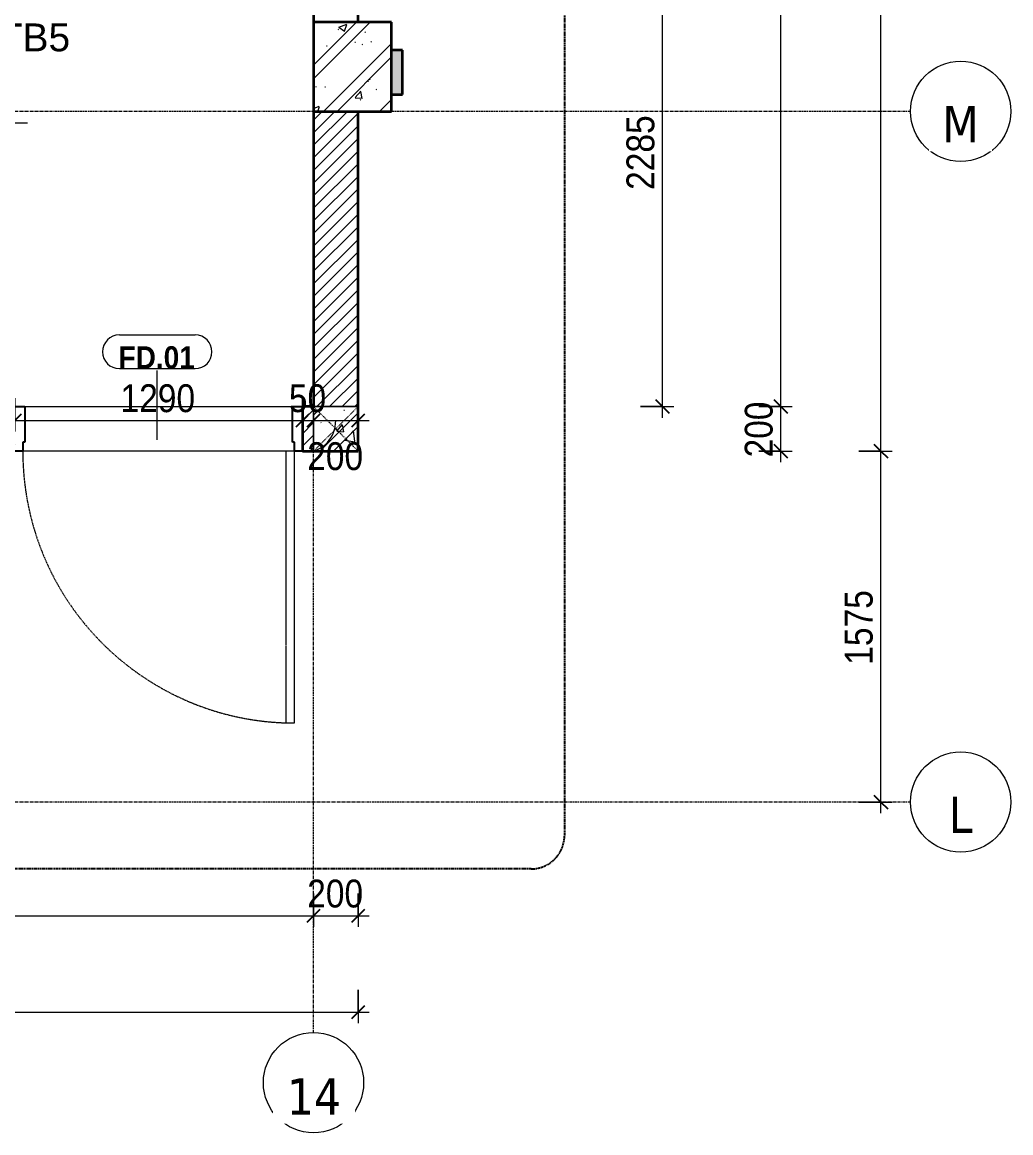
# Model space of a CAD drawing. Header units: millimetres. Extents: x 112507 to 177976, y -4970 to 80839.
# Drawn here: x 155193 to 159630, y 68453 to 73437 of the extents above; entities that cross this region are included whole.
import ezdxf

# ---------------------------------------------------------------- set-up
doc = ezdxf.new("R2010")
doc.units = ezdxf.units.MM
for name, pattern in [('Dash', [6, 3, -3]), ('Dash - Tight', [4.5, 3, -1.5]), ('Grid Line', [22.225, 12.7, -3.175, 3.175, -3.175]), ('Hidden', [7.14375, 4.7625, -2.38125])]:
    doc.linetypes.add(name, pattern=pattern)
for name, color, linetype, lineweight in [('0-4', 90, 'Continuous', 5), ('A-ANNO-DIMS', 211, 'Continuous', 9), ('A-ANNO-DIMS-50', 211, 'Continuous', 9), ('A-AREA-IDEN', 2, 'Continuous', 9), ('A-DETL-GENF-2', 92, 'Dash - Tight', 18), ('A-DETL-GENF-3', 254, 'Continuous', 18), ('A-DETL-GENF-4', 92, 'Hidden', 25), ('A-DETL-MEDM', 33, 'Continuous', 35), ('A-DOOR', 31, 'Continuous', 18), ('A-DOOR-FRAM', 31, 'Continuous', 25), ('A-DOOR-IDEN', 31, 'Continuous', 9), ('A-WALL', 113, 'Continuous', 18), ('A-WALL-3', 113, 'Continuous', 35), ('A-WALL-PATT-2', 111, 'Continuous', 18), ('G-ANNO-DIMS', 111, 'Continuous', 9), ('S-COLS', 52, 'Continuous', 18), ('S-COLS-1', 9, 'Continuous', 5), ('S-COLS-2', 7, 'Continuous', 35), ('S-COLS-3', 52, 'Dash', 18), ('S-COLS-4', 254, 'Continuous', 18), ('S-COLS-5', 52, 'Continuous', 35), ('S-COLS-HDLN', 52, 'Dash', 18), ('S-GRID-1', 1, 'Grid Line', 9), ('S-GRID-IDEN', 1, 'Continuous', 9)]:
    doc.layers.add(name, color=color, linetype=linetype, lineweight=lineweight)
doc.styles.add('Arial_4', font='arial.ttf', dxfattribs={"height": 125})
doc.styles.add('Arial_B', font='arialbd.ttf', dxfattribs={"width": 0.9, "height": 100})
doc.styles.add('Tahoma_B', font='tahomabd.ttf', dxfattribs={"height": 162.5})
doc.styles.add('UTM Avo', font='', dxfattribs={"width": 0.9, "height": 125})
doc.styles.get('UTM Avo').set_extended_font_data('UTM Avo')
doc.dimstyles.new('1_Dim_chi_tiet_2_5', dxfattribs={"dimscale": 304.8, "dimtxt": 124.912619, "dimasz": 0.19685, "dimexe": 0.164042, "dimexo": 0.0625, "dimgap": 0.016404, "dimtad": 1, "dimdec": 0, "dimrnd": 5, "dimzin": 0, "dimdsep": 46, "dimtxsty": 'UTM Avo', "dimblk1": 'OBLIQUE', "dimblk2": 'OBLIQUE', "dimsah": 1, "dimcen": 0.09, "dimdle": 0.164042, "dimazin": 0, "dimtfac": 1, "dimtdec": 4, "dimtix": 1, "dimtmove": 0, "dimatfit": 3, "dimfxl": 0.328084, "dimfxlon": 1, "dimtvp": 1, "dimtolj": 1, "dimtzin": 0, "dimarcsym": 2})
doc.dimstyles.new('1_Dim_chi_tiet_2_5_1', dxfattribs={"dimscale": 304.8, "dimtxt": 124.912619, "dimasz": 0.19685, "dimexe": 0.164042, "dimexo": 0.0625, "dimgap": 0.016404, "dimtad": 1, "dimdec": 0, "dimrnd": 5, "dimzin": 0, "dimdsep": 46, "dimtxsty": 'UTM Avo', "dimblk1": 'OBLIQUE', "dimblk2": 'OBLIQUE', "dimsah": 1, "dimcen": 0.09, "dimdle": 0.164042, "dimazin": 0, "dimtfac": 1, "dimtdec": 4, "dimtix": 1, "dimtmove": 1, "dimatfit": 3, "dimfxl": 0.328084, "dimfxlon": 1, "dimtvp": 1, "dimtolj": 1, "dimtzin": 0, "dimarcsym": 2})
pattern_1 = [(45, (38247.545, 0), (-28.284271, 28.284271), [])]
pattern_2 = [(50, (38247.54, 0), (364.3679, -31.8783), [38.1, -419.1]), (355, (38247.54, 0), (-70.4859, 382.1133), [30.48, -335.28]), (100.451, (38277.9, -2.66), (293.885, 350.2334), [32.38, -356.18]), (46.184, (38247.54, 101.6), (542.1585, -84.0858), [57.15, -628.65]), (96.636, (38292.7, 94.6), (474.8049, 494.8554), [48.57, -534.27]), (351.184, (38247.54, 101.6), (474.8102, 494.85), [45.72, -502.92]), (21, (38298.34, 76.2), (303.22847, -204.53046), [38.1, -419.1]), (326, (38298.34, 76.2), (123.6039, 368.376), [30.48, -335.28]), (71.451, (38323.6, 59.16), (426.8341, 163.8427), [32.38, -356.18]), (37.5, (38247.54, 0), (6.17665, 169.11015), [3.353, -327.863, 3.353, -337.007, -336.55]), (37.5, (38247.54, 0), (6.17665, 169.11015), [-671.576, 3.353, -333.197]), (7.5, (38247.54, 0), (133.63888, 200.3615), [3.353, -190.703, 3.353, -320.243, -128.27]), (7.5, (38247.54, 0), (133.63888, 200.3615), [-517.652, 3.353, -124.917]), (327.5, (38134.26, 0), (271.18182, -11.45836), [3.353, -123.647, 3.353, -392.887, -525.78]), (327.5, (38134.26, 0), (271.18182, -11.45836), [-523.24, 3.353, -522.427]), (317.5, (38083.46, 0), (296.2585, 50.85285), [3.353, -161.747, 3.353, -259.791, -373.38]), (317.5, (38083.46, 0), (296.2585, 50.85285), [-428.244, 3.353, -370.027]), (45, (38247.54, 0), (-125.72359, 125.72359), []), (45, (38247.54, 190.5), (-125.72359, 125.72359), [])]

# ---------------------------------------------------------------- blocks, each defined once
blk = doc.blocks.new('NCV_TKTC_KET CAU_rvt-5-TKCS_THANG BỘ TB5 - MẶT BẰNG TUM MÁI')
at = {"layer": 'S-COLS-1'}
blk.add_hatch(color=256, dxfattribs=at).paths.add_polyline_path([(118652.6, 73111.9), (118652.6, 73311.9), (118602.6, 73311.9), (118602.6, 73111.9)])
at = {"layer": 'S-COLS-2'}
for p, q in [((118652.6, 73311.9), (118602.6, 73311.9)), ((118652.6, 73111.9), (118652.6, 73311.9)), ((118602.6, 73111.9), (118652.6, 73111.9))]:
    blk.add_line(p, q, dxfattribs=at)
blk = doc.blocks.new('FD_01 - FD_01-1200x2200mm-1787918-TKCS_THANG BỘ TB5 - MẶT BẰNG TUM MÁI')
at = {"layer": 'A-DETL-GENF-2'}
for p, q in [((610, -100), (570, -100)), ((570, -100), (570, -1320)), ((610, -1320), (610, -100)), ((570, -1320), (610, -1320))]:
    blk.add_line(p, q, dxfattribs=at)
blk.add_arc((610, -100), 1220, 180, 268.1211, dxfattribs=at)
at = {"layer": 'A-DOOR-FRAM'}
for p, q in [((-645, 100), (-600, 100)), ((-600, 100), (-600, -60)), ((600, 100), (645, 100)), ((600, -60), (600, 100)), ((-600, -60), (-610, -60)), ((-610, -60), (-610, -100)), ((610, -60), (600, -60)), ((610, -100), (610, -60)), ((-610, -100), (-645, -100)), ((645, -100), (610, -100))]:
    blk.add_line(p, q, dxfattribs=at)
blk = doc.blocks.new('G1_SOF - BO TRU - 200x200-3431794-TKCS_THANG BỘ TB5 - MẶT BẰNG TUM MÁI')
at = {"layer": 'S-COLS-HDLN'}
for p, q in [((-100, -100), (100, 100)), ((100, -100), (-100, 100))]:
    blk.add_line(p, q, dxfattribs=at)
blk = doc.blocks.new('BORDER VIEW - BORDER VIEW-3764658-TKCS_THANG BỘ TB5 - MẶT BẰNG TUM MÁI')
at = {"layer": 'A-DETL-GENF-4'}
for p, q in [((5486.3, 9613.8), (5486.3, 150)), ((5336.3, 0), (150, 0))]:
    blk.add_line(p, q, dxfattribs=at)
blk.add_arc((5336.3, 150), 150, 270, 0, dxfattribs=at)
blk = doc.blocks.new('Grid - M_Grid Head - Circle-353313-TKCS_THANG BỘ TB5 - MẶT BẰNG TUM MÁI')
at = {"layer": 'S-GRID-IDEN'}
blk.add_circle((0, 0), 4.5, dxfattribs=at)
blk = doc.blocks.new('DIMBLOCK130-TKCS_THANG BỘ TB5 - MẶT BẰNG TUM MÁI')
at = {"layer": 'A-ANNO-DIMS-50', "lineweight": 25}
for p, q in [((158067, 73999), (158037, 74029)), ((158067, 73999), (158097, 73969)), ((158067, 71711.9), (158037, 71741.9)), ((158067, 71711.9), (158097, 71681.9))]:
    blk.add_line(p, q, dxfattribs=at)
at = {"layer": 'A-ANNO-DIMS-50'}
for p, q in [((157967, 73999), (158117, 73999)), ((158067, 73999), (157967, 73999)), ((158067, 71661.9), (158067, 73999)), ((157967, 71711.9), (158117, 71711.9)), ((158067, 71711.9), (157967, 71711.9))]:
    blk.add_line(p, q, dxfattribs=at)
at = {"layer": 'A-ANNO-DIMS-50', "color": 0, "insert": (157904.6, 72684.3), "char_height": 125, "width": 410.824, "attachment_point": 1, "rotation": 90, "line_spacing_factor": 1.110334, "style": 'UTM Avo'}
blk.add_mtext('2285', dxfattribs=at)
blk = doc.blocks.new('_Oblique')
at = {"color": 0, "linetype": 'ByBlock', "lineweight": -2}
blk.add_line((-0.5, -0.5), (0.5, 0.5), dxfattribs=at)
blk = doc.blocks.new('DIMBLOCK134-TKCS_THANG BỘ TB5 - MẶT BẰNG TUM MÁI')
at = {"layer": 'A-ANNO-DIMS-50'}
for p, q in [((152400.1, 69094.4), (152400.1, 68944.4)), ((152400.1, 68994.4), (152400.1, 69094.4)), ((156700.1, 69094.4), (156700.1, 68944.4)), ((156700.1, 68994.4), (156700.1, 69094.4)), ((152350.1, 68994.4), (156750.1, 68994.4))]:
    blk.add_line(p, q, dxfattribs=at)
at = {"layer": 'A-ANNO-DIMS-50', "lineweight": 25}
for p, q in [((152400.1, 68994.4), (152370.1, 68964.4)), ((152400.1, 68994.4), (152430.1, 69024.4)), ((156700.1, 68994.4), (156670.1, 68964.4)), ((156700.1, 68994.4), (156730.1, 69024.4))]:
    blk.add_line(p, q, dxfattribs=at)
at = {"layer": 'A-ANNO-DIMS-50', "color": 0, "insert": (154378.9, 69156.7), "char_height": 125, "width": 410.824, "attachment_point": 1, "line_spacing_factor": 1.110334, "style": 'UTM Avo'}
blk.add_mtext('4300', dxfattribs=at)
blk = doc.blocks.new('STN_Door Tag - STN_Door Tag-1788670-TKCS_THANG BỘ TB5 - MẶT BẰNG TUM MÁI')
at = {"layer": 'A-DOOR-IDEN'}
for p, q in [((-3.37, 1.495), (3.431, 1.495)), ((-3.37, -1.524), (3.431, -1.524))]:
    blk.add_line(p, q, dxfattribs=at)
for centre, start, end in [((-3.37, -0.015), 90, 270), ((3.431, -0.015), 270, 90)]:
    blk.add_arc(centre, 1.509, start, end, dxfattribs=at)
blk = doc.blocks.new('DIMBLOCK147-TKCS_THANG BỘ TB5 - MẶT BẰNG TUM MÁI')
at = {"layer": 'A-ANNO-DIMS-50', "lineweight": 25}
for p, q in [((159047, 71511.9), (159017, 71541.9)), ((159047, 71511.9), (159077, 71481.9)), ((159047, 69936.9), (159017, 69966.9)), ((159047, 69936.9), (159077, 69906.9))]:
    blk.add_line(p, q, dxfattribs=at)
at = {"layer": 'A-ANNO-DIMS-50'}
for p, q in [((158947, 71511.9), (159097, 71511.9)), ((159047, 71511.9), (158947, 71511.9)), ((159047, 69886.9), (159047, 71511.9)), ((158947, 69936.9), (159097, 69936.9)), ((159047, 69936.9), (158947, 69936.9))]:
    blk.add_line(p, q, dxfattribs=at)
at = {"layer": 'A-ANNO-DIMS-50', "color": 0, "insert": (158884.6, 70553.3), "char_height": 125, "width": 410.824, "attachment_point": 1, "rotation": 90, "line_spacing_factor": 1.110334, "style": 'UTM Avo'}
blk.add_mtext('1575', dxfattribs=at)
blk = doc.blocks.new('DIMBLOCK148-TKCS_THANG BỘ TB5 - MẶT BẰNG TUM MÁI')
at = {"layer": 'A-ANNO-DIMS-50', "lineweight": 25}
for p, q in [((159047, 78236.9), (159017, 78266.9)), ((159047, 78236.9), (159077, 78206.9)), ((159047, 71511.9), (159017, 71541.9)), ((159047, 71511.9), (159077, 71481.9))]:
    blk.add_line(p, q, dxfattribs=at)
at = {"layer": 'A-ANNO-DIMS-50'}
for p, q in [((159047, 71511.9), (159047, 78286.9)), ((158947, 78236.9), (159097, 78236.9)), ((159047, 78236.9), (158947, 78236.9)), ((158947, 71511.9), (159097, 71511.9)), ((159047, 71511.9), (158947, 71511.9))]:
    blk.add_line(p, q, dxfattribs=at)
at = {"layer": 'A-ANNO-DIMS-50', "color": 0, "insert": (158884.6, 74703.3), "char_height": 125, "width": 410.824, "attachment_point": 1, "rotation": 90, "line_spacing_factor": 1.110334, "style": 'UTM Avo'}
blk.add_mtext('6725', dxfattribs=at)
blk = doc.blocks.new('DIMBLOCK149-TKCS_THANG BỘ TB5 - MẶT BẰNG TUM MÁI')
at = {"layer": 'A-ANNO-DIMS-50', "lineweight": 25}
for p, q in [((158598.1, 71711.9), (158568.1, 71741.9)), ((158598.1, 71711.9), (158628.1, 71681.9)), ((158598.1, 71511.9), (158568.1, 71541.9)), ((158598.1, 71511.9), (158628.1, 71481.9))]:
    blk.add_line(p, q, dxfattribs=at)
at = {"layer": 'A-ANNO-DIMS-50'}
for p, q in [((158498.1, 71711.9), (158648.1, 71711.9)), ((158598.1, 71711.9), (158498.1, 71711.9)), ((158598.1, 71461.9), (158598.1, 71711.9)), ((158498.1, 71511.9), (158648.1, 71511.9)), ((158598.1, 71511.9), (158498.1, 71511.9))]:
    blk.add_line(p, q, dxfattribs=at)
at = {"layer": 'A-ANNO-DIMS-50', "color": 0, "insert": (158435.7, 71483.6), "char_height": 125, "width": 308.118, "attachment_point": 1, "rotation": 90, "line_spacing_factor": 1.110334, "style": 'UTM Avo'}
blk.add_mtext('200', dxfattribs=at)
blk = doc.blocks.new('DIMBLOCK150-TKCS_THANG BỘ TB5 - MẶT BẰNG TUM MÁI')
at = {"layer": 'A-ANNO-DIMS-50', "lineweight": 25}
for p, q in [((158598.1, 78036.5), (158568.1, 78066.5)), ((158598.1, 78036.5), (158628.1, 78006.5)), ((158598.1, 71711.9), (158568.1, 71741.9)), ((158598.1, 71711.9), (158628.1, 71681.9))]:
    blk.add_line(p, q, dxfattribs=at)
at = {"layer": 'A-ANNO-DIMS-50'}
for p, q in [((158498.1, 78036.5), (158648.1, 78036.5)), ((158598.1, 78036.5), (158498.1, 78036.5)), ((158598.1, 71711.9), (158598.1, 78036.5)), ((158498.1, 71711.9), (158648.1, 71711.9)), ((158598.1, 71711.9), (158498.1, 71711.9))]:
    blk.add_line(p, q, dxfattribs=at)
at = {"layer": 'A-ANNO-DIMS-50', "color": 0, "insert": (158435.7, 74703.1), "char_height": 125, "width": 410.824, "attachment_point": 1, "rotation": 90, "line_spacing_factor": 1.110334, "style": 'UTM Avo'}
blk.add_mtext('6325', dxfattribs=at)
blk = doc.blocks.new('DIMBLOCK153-TKCS_THANG BỘ TB5 - MẶT BẰNG TUM MÁI')
at = {"layer": 'A-ANNO-DIMS-50'}
for p, q in [((153200.1, 69526.5), (153200.1, 69376.5)), ((153200.1, 69426.5), (153200.1, 69526.5)), ((156500.1, 69526.5), (156500.1, 69376.5)), ((156500.1, 69426.5), (156500.1, 69526.5)), ((153200.1, 69426.5), (156500.1, 69426.5))]:
    blk.add_line(p, q, dxfattribs=at)
at = {"layer": 'A-ANNO-DIMS-50', "lineweight": 25}
for p, q in [((153200.1, 69426.5), (153230.1, 69456.5)), ((156500.1, 69426.5), (156530.1, 69456.5)), ((153200.1, 69426.5), (153170.1, 69396.5)), ((156500.1, 69426.5), (156470.1, 69396.5))]:
    blk.add_line(p, q, dxfattribs=at)
at = {"layer": 'A-ANNO-DIMS-50', "color": 0, "insert": (154678.9, 69588.9), "char_height": 125, "width": 410.824, "attachment_point": 1, "line_spacing_factor": 1.110334, "style": 'UTM Avo'}
blk.add_mtext('3300', dxfattribs=at)
blk = doc.blocks.new('DIMBLOCK154-TKCS_THANG BỘ TB5 - MẶT BẰNG TUM MÁI')
at = {"layer": 'A-ANNO-DIMS-50'}
for p, q in [((156500.1, 69526.5), (156500.1, 69376.5)), ((156500.1, 69426.5), (156500.1, 69526.5)), ((156700.1, 69526.5), (156700.1, 69376.5)), ((156700.1, 69426.5), (156700.1, 69526.5)), ((156500.1, 69426.5), (156750.1, 69426.5))]:
    blk.add_line(p, q, dxfattribs=at)
at = {"layer": 'A-ANNO-DIMS-50', "lineweight": 25}
for p, q in [((156500.1, 69426.5), (156530.1, 69456.5)), ((156700.1, 69426.5), (156730.1, 69456.5)), ((156500.1, 69426.5), (156470.1, 69396.5)), ((156700.1, 69426.5), (156670.1, 69396.5))]:
    blk.add_line(p, q, dxfattribs=at)
at = {"layer": 'A-ANNO-DIMS-50', "color": 0, "insert": (156471.7, 69588.9), "char_height": 125, "width": 308.118, "attachment_point": 1, "line_spacing_factor": 1.110334, "style": 'UTM Avo'}
blk.add_mtext('200', dxfattribs=at)
blk = doc.blocks.new('DIMBLOCK157-TKCS_THANG BỘ TB5 - MẶT BẰNG TUM MÁI')
at = {"layer": 'A-ANNO-DIMS-50'}
for p, q in [((155160.1, 71749.5), (155160.1, 71599.5)), ((155160.1, 71649.5), (155160.1, 71749.5)), ((156450.1, 71749.5), (156450.1, 71599.5)), ((156450.1, 71649.5), (156450.1, 71749.5)), ((155160.1, 71649.5), (156450.1, 71649.5))]:
    blk.add_line(p, q, dxfattribs=at)
at = {"layer": 'A-ANNO-DIMS-50', "lineweight": 25}
for p, q in [((155160.1, 71649.5), (155190.1, 71679.5)), ((156450.1, 71649.5), (156480.1, 71679.5)), ((155160.1, 71649.5), (155130.1, 71619.5)), ((156450.1, 71649.5), (156420.1, 71619.5))]:
    blk.add_line(p, q, dxfattribs=at)
at = {"layer": 'A-ANNO-DIMS-50', "color": 0, "insert": (155633.9, 71811.9), "char_height": 125, "width": 410.824, "attachment_point": 1, "line_spacing_factor": 1.110334, "style": 'UTM Avo'}
blk.add_mtext('1290', dxfattribs=at)
blk = doc.blocks.new('DIMBLOCK158-TKCS_THANG BỘ TB5 - MẶT BẰNG TUM MÁI')
at = {"layer": 'A-ANNO-DIMS-50'}
for p, q in [((156450.1, 71749.5), (156450.1, 71599.5)), ((156450.1, 71649.5), (156450.1, 71749.5)), ((156500.1, 71749.5), (156500.1, 71599.5)), ((156500.1, 71649.5), (156500.1, 71749.5)), ((156450.1, 71649.5), (156500.1, 71649.5))]:
    blk.add_line(p, q, dxfattribs=at)
at = {"layer": 'A-ANNO-DIMS-50', "lineweight": 25}
for p, q in [((156450.1, 71649.5), (156480.1, 71679.5)), ((156500.1, 71649.5), (156530.1, 71679.5)), ((156450.1, 71649.5), (156420.1, 71619.5)), ((156500.1, 71649.5), (156470.1, 71619.5))]:
    blk.add_line(p, q, dxfattribs=at)
at = {"layer": 'A-ANNO-DIMS-50', "color": 0, "insert": (156389.5, 71811.9), "char_height": 125, "width": 205.412, "attachment_point": 1, "line_spacing_factor": 1.110334, "style": 'UTM Avo'}
blk.add_mtext('50', dxfattribs=at)
blk = doc.blocks.new('DIMBLOCK159-TKCS_THANG BỘ TB5 - MẶT BẰNG TUM MÁI')
at = {"layer": 'A-ANNO-DIMS-50'}
for p, q in [((156500.1, 71749.5), (156500.1, 71599.5)), ((156500.1, 71649.5), (156500.1, 71749.5)), ((156700.1, 71749.5), (156700.1, 71599.5)), ((156700.1, 71649.5), (156700.1, 71749.5)), ((156500.1, 71649.5), (156750.1, 71649.5))]:
    blk.add_line(p, q, dxfattribs=at)
at = {"layer": 'A-ANNO-DIMS-50', "lineweight": 25}
for p, q in [((156500.1, 71649.5), (156530.1, 71679.5)), ((156700.1, 71649.5), (156730.1, 71679.5)), ((156500.1, 71649.5), (156470.1, 71619.5)), ((156700.1, 71649.5), (156670.1, 71619.5))]:
    blk.add_line(p, q, dxfattribs=at)
at = {"layer": 'A-ANNO-DIMS-50'}
blk.add_ellipse((156471.7, 71649.5), major_axis=(0, 139.3), ratio=0.921374, start_param=3.141593, end_param=4.712389, dxfattribs=at)
at = {"layer": 'A-ANNO-DIMS-50', "color": 0, "insert": (156471.7, 71551.9), "char_height": 125, "width": 308.118, "attachment_point": 1, "line_spacing_factor": 1.110334, "style": 'UTM Avo'}
blk.add_mtext('200', dxfattribs=at)
blk = doc.blocks.new('Spot Elevations - M_Spot Elevation - Target Filled-350595-TKCS_THANG BỘ TB5 - MẶT BẰNG TUM MÁI')
at = {"layer": 'G-ANNO-DIMS'}
h = blk.add_hatch(color=256, dxfattribs=at)
edge = h.paths.add_edge_path()
edge.add_line((0, 0), (-2, 0))
edge.add_arc((0, 0), 2, 90, 180, ccw=False)
edge.add_line((0, 2), (0, 0))
h = blk.add_hatch(color=256, dxfattribs=at)
edge = h.paths.add_edge_path()
edge.add_line((0, 0), (2, 0))
edge.add_arc((0, 0), 2, 270, 360, ccw=False)
edge.add_line((0, -2), (0, 0))
for p, q in [((0, -3), (0, 3)), ((-3, 0), (14, 0))]:
    blk.add_line(p, q, dxfattribs=at)
blk.add_circle((0, 0), 2, dxfattribs=at)

msp = doc.modelspace()

# ---------------------------------------------------------------- hatches: boundary and pattern name
at = {"layer": 'A-DETL-GENF-3'}
h = msp.add_hatch(dxfattribs=at)
h.set_pattern_fill('FP_2', color=256, style=0, pattern_type=2)
h.set_pattern_definition(pattern_2)
h.paths.add_polyline_path([(156850.1, 73036.9), (156850.1, 73436.9), (156500.1, 73436.9), (156500.1, 73036.9)])
h.paths.add_polyline_path([(152850.1, 73036.9), (153200.1, 73036.9), (153200.1, 73436.9), (152850.1, 73436.9)])
h.paths.add_polyline_path([(156900.1, 78039), (156900.1, 78636.9), (156500.1, 78636.9), (156500.1, 78039)])
h.paths.add_polyline_path([(152800.1, 78039), (153200.1, 78039), (153200.1, 78636.9), (152800.1, 78636.9), (152800.1, 78187.6)])
at = {"layer": 'A-WALL-PATT-2'}
h = msp.add_hatch(dxfattribs=at)
h.set_pattern_fill('FP_1', color=256, style=0, pattern_type=2)
h.set_pattern_definition(pattern_1)
h.paths.add_polyline_path([(156700.1, 71711.9), (156700.1, 73036.9), (156500.1, 73036.9), (156500.1, 71711.9)])
h = msp.add_hatch(dxfattribs=at)
h.set_pattern_fill('FP_1', color=256, style=0, pattern_type=2)
h.set_pattern_definition(pattern_1)
h.paths.add_polyline_path([(152600.1, 71511.9), (155160.1, 71511.9), (155160.1, 71711.9), (152600.1, 71711.9)])
h.paths.add_polyline_path([(156500.1, 71511.9), (156500.1, 71711.9), (156450.1, 71711.9), (156450.1, 71511.9)])
at = {"layer": 'S-COLS-4'}
h = msp.add_hatch(dxfattribs=at)
h.set_pattern_fill('FP_2', color=256, style=0, pattern_type=2)
h.set_pattern_definition(pattern_2)
h.paths.add_polyline_path([(156700.1, 71511.9), (156700.1, 71711.9), (156500.1, 71711.9), (156500.1, 71511.9)])
h = msp.add_hatch(dxfattribs=at)
h.set_pattern_fill('FP_2', color=256, style=0, pattern_type=2)
h.set_pattern_definition(pattern_2)
h.paths.add_polyline_path([(156700.1, 71511.9), (156700.1, 71711.9), (156500.1, 71711.9), (156500.1, 71511.9)])

# ---------------------------------------------------------------- linework, layer by layer
at = {"layer": 'A-DETL-MEDM'}
for p, q in [((156850.1, 73436.9), (156500.1, 73436.9)), ((156500.1, 73436.9), (156500.1, 73036.9)), ((156850.1, 73036.9), (156850.1, 73436.9)), ((156500.1, 73036.9), (156850.1, 73036.9))]:
    msp.add_line(p, q, dxfattribs=at)
at = {"layer": 'A-DOOR-IDEN'}
msp.add_line((155798.8, 71562.9), (155798.8, 71874.1), dxfattribs=at)
at = {"layer": 'A-WALL'}
for p, q in [((155205.1, 71711.9), (156405.1, 71711.9)), ((156500.1, 71511.9), (156500.1, 71711.9)), ((156500.1, 71711.9), (156700.1, 71711.9)), ((156415.1, 71511.9), (155195.1, 71511.9))]:
    msp.add_line(p, q, dxfattribs=at)
at = {"layer": 'A-WALL-3'}
for p, q in [((156500.1, 78039), (156500.1, 73436.9)), ((156700.1, 73436.9), (156700.1, 78039)), ((156500.1, 73036.9), (156500.1, 71711.9)), ((156700.1, 71711.9), (156700.1, 73036.9)), ((156500.1, 71711.9), (156450.1, 71711.9)), ((156450.1, 71711.9), (156450.1, 71511.9)), ((156450.1, 71511.9), (156500.1, 71511.9))]:
    msp.add_line(p, q, dxfattribs=at)
at = {"layer": 'S-COLS'}
for p, q in [((156500.1, 71711.9), (156500.1, 71511.9)), ((156700.1, 71711.9), (156500.1, 71711.9))]:
    msp.add_line(p, q, dxfattribs=at)
at = {"layer": 'S-COLS-5'}
for p, q in [((156700.1, 71511.9), (156700.1, 71711.9)), ((156500.1, 71511.9), (156700.1, 71511.9))]:
    msp.add_line(p, q, dxfattribs=at)
at = {"layer": 'S-GRID-1'}
for p, q in [((156500.1, 70152.8), (156500.1, 79139.3)), ((157929.6, 73036.9), (152047.5, 73036.9)), ((159179.6, 73036.9), (157929.6, 73036.9)), ((156500.1, 68902.8), (156500.1, 70152.8)), ((157929.6, 69936.9), (152047.5, 69936.9)), ((159179.6, 69936.9), (157929.6, 69936.9))]:
    msp.add_line(p, q, dxfattribs=at)

# ---------------------------------------------------------------- block references
at = {"layer": '0-4'}
msp.add_blockref('NCV_TKTC_KET CAU_rvt-5-TKCS_THANG BỘ TB5 - MẶT BẰNG TUM MÁI', (38247.5, 0), dxfattribs=at)
at = {"layer": 'A-DETL-GENF-2'}
msp.add_blockref('BORDER VIEW - BORDER VIEW-3764658-TKCS_THANG BỘ TB5 - MẶT BẰNG TUM MÁI', (152140.1, 69636.9), dxfattribs=at)
at = {"layer": 'A-DOOR'}
msp.add_blockref('FD_01 - FD_01-1200x2200mm-1787918-TKCS_THANG BỘ TB5 - MẶT BẰNG TUM MÁI', (155805.1, 71611.9), dxfattribs=at)
at = {"layer": 'A-DOOR-IDEN', "xscale": 49.99999999999998, "yscale": 49.99999999999998, "zscale": 49.99999999999998}
msp.add_blockref('STN_Door Tag - STN_Door Tag-1788670-TKCS_THANG BỘ TB5 - MẶT BẰNG TUM MÁI', (155797.2, 71958.5), dxfattribs=at)
at = {"layer": 'G-ANNO-DIMS', "xscale": 49.99999999999998, "yscale": 49.99999999999998, "zscale": 49.99999999999998}
msp.add_blockref('Spot Elevations - M_Spot Elevation - Target Filled-350595-TKCS_THANG BỘ TB5 - MẶT BẰNG TUM MÁI', (154515.8, 72986), dxfattribs=at)
at = {"layer": 'S-COLS-3', "rotation": 180}
msp.add_blockref('G1_SOF - BO TRU - 200x200-3431794-TKCS_THANG BỘ TB5 - MẶT BẰNG TUM MÁI', (156600.1, 71611.9), dxfattribs=at)
at = {"layer": 'S-GRID-IDEN', "xscale": 49.99999999999998, "yscale": 49.99999999999998, "zscale": 49.99999999999998, "rotation": 89.99999999999982}
for p in [(159404.6, 73036.9), (159404.6, 69936.9)]:
    msp.add_blockref('Grid - M_Grid Head - Circle-353313-TKCS_THANG BỘ TB5 - MẶT BẰNG TUM MÁI', p, dxfattribs=at)
at = {"layer": 'S-GRID-IDEN', "xscale": 49.99999999999998, "yscale": 49.99999999999998, "zscale": 49.99999999999998}
msp.add_blockref('Grid - M_Grid Head - Circle-353313-TKCS_THANG BỘ TB5 - MẶT BẰNG TUM MÁI', (156500.1, 68677.8), dxfattribs=at)

# ---------------------------------------------------------------- texts
at = {"layer": 'A-AREA-IDEN', "insert": (154917.8, 73304.5), "char_height": 125, "width": 985.5, "attachment_point": 8, "line_spacing_factor": 0.936439, "style": 'Arial_4'}
msp.add_mtext('\\pt2.5,5,7.5,10,12.5,15,17.5,20,22.5,25,27.5,30,32.5,35,37.5,40,42.5,45,47.5,50,52.5,55,57.5,60,62.5,65,67.5,70,72.5,75,77.5,80;THANG TB5', dxfattribs=at)
at = {"layer": 'A-DOOR-IDEN', "insert": (155796.2, 71931.9), "char_height": 100, "width": 351.45, "attachment_point": 5, "line_spacing_factor": 0.936439, "style": 'Arial_B'}
msp.add_mtext('\\pt2.25,4.5,6.75,9,11.25,13.5,15.75,18,20.25,22.5,24.75,27,29.25,31.5,33.75,36,38.25,40.5,42.75,45,47.25,49.5,51.75,54,56.25,58.5,60.75,63,65.25,67.5,69.75,72;FD.01', dxfattribs=at)

# ---------------------------------------------------------------- dimensions: what is measured, and where the dimension line sits
at = {"layer": 'A-ANNO-DIMS'}
for base, p1, p2, override, picture, middle in [((159047, 78236.9), (158947, 71511.9), (158947, 78236.9), {"dimpost": '<>', "dimfxl": 6725}, 'DIMBLOCK148-TKCS_THANG BỘ TB5 - MẶT BẰNG TUM MÁI', (158977.3, 74874.4)), ((158598.1, 78036.5), (158498.1, 71711.9), (158498.1, 78036.5), {"dimpost": '<>', "dimfxl": 6324.6}, 'DIMBLOCK150-TKCS_THANG BỘ TB5 - MẶT BẰNG TUM MÁI', (158528.4, 74874.2)), ((158067, 73999), (157967, 71711.9), (157967, 73999), {"dimpost": '<>', "dimfxl": 2287.052476}, 'DIMBLOCK130-TKCS_THANG BỘ TB5 - MẶT BẰNG TUM MÁI', (157997.3, 72855.5)), ((158598.1, 71711.9), (158498.1, 71511.9), (158498.1, 71711.9), {"dimpost": '<>', "dimfxl": 200}, 'DIMBLOCK149-TKCS_THANG BỘ TB5 - MẶT BẰNG TUM MÁI', (158528.4, 71611.9)), ((159047, 71511.9), (158947, 69936.9), (158947, 71511.9), {"dimpost": '<>', "dimfxl": 1575}, 'DIMBLOCK147-TKCS_THANG BỘ TB5 - MẶT BẰNG TUM MÁI', (158978.4, 70724.4))]:
    dim = msp.add_linear_dim(base=base, p1=p1, p2=p2, angle=90, dimstyle='1_Dim_chi_tiet_2_5', override=override, dxfattribs=at)
    dim.commit()
    dim.dimension.update_dxf_attribs({"geometry": picture, "text_midpoint": middle})
for base, p1, p2, override, picture, middle in [((156450.1, 71649.5), (155160.1, 71749.5), (156450.1, 71749.5), {"dimpost": '<>', "dimfxl": 1290}, 'DIMBLOCK157-TKCS_THANG BỘ TB5 - MẶT BẰNG TUM MÁI', (155805.1, 71719.2)), ((156500.1, 71649.5), (156450.1, 71749.5), (156500.1, 71749.5), {"dimpost": '<>', "dimfxl": 50}, 'DIMBLOCK158-TKCS_THANG BỘ TB5 - MẶT BẰNG TUM MÁI', (156475.1, 71719.2)), ((156500.1, 69426.5), (153200.1, 69526.5), (156500.1, 69526.5), {"dimpost": '<>', "dimfxl": 3300}, 'DIMBLOCK153-TKCS_THANG BỘ TB5 - MẶT BẰNG TUM MÁI', (154850.1, 69496.2)), ((156700.1, 69426.5), (156500.1, 69526.5), (156700.1, 69526.5), {"dimpost": '<>', "dimfxl": 200}, 'DIMBLOCK154-TKCS_THANG BỘ TB5 - MẶT BẰNG TUM MÁI', (156600.1, 69496.2)), ((156700.1, 68994.4), (152400.1, 69094.4), (156700.1, 69094.4), {"dimpost": '<>', "dimfxl": 4300}, 'DIMBLOCK134-TKCS_THANG BỘ TB5 - MẶT BẰNG TUM MÁI', (154550.1, 69064))]:
    dim = msp.add_linear_dim(base=base, p1=p1, p2=p2, dimstyle='1_Dim_chi_tiet_2_5', override=override, dxfattribs=at)
    dim.commit()
    dim.dimension.update_dxf_attribs({"geometry": picture, "text_midpoint": middle})
dim = msp.add_linear_dim(base=(156700.1, 71649.5), p1=(156500.1, 71749.5), p2=(156700.1, 71749.5), dimstyle='1_Dim_chi_tiet_2_5_1', override={"dimpost": '<>', "dimfxl": 200}, dxfattribs=at)
dim.commit()
dim.dimension.update_dxf_attribs({"geometry": 'DIMBLOCK159-TKCS_THANG BỘ TB5 - MẶT BẰNG TUM MÁI', "text_midpoint": (156625.8, 71468.5), "dimtype": 160})

# ---------------------------------------------------------------- next in the draw order: texts
at = {"layer": 'S-GRID-IDEN', "char_height": 162.5, "attachment_point": 5, "line_spacing_factor": 0.996129, "style": 'Tahoma_B', "bg_fill": 3, "box_fill_scale": 1.25, "bg_fill_color": 256, "bg_fill_true_color": 13158600, "bg_fill_transparency": 0}
for s, insert, width in [('\\pt634.99962,1269.99925,1905.0005,2540.00013,3174.99975,3809.99937,4445.00062,5080.00025,5714.99987,6349.9995,6985.00075,7620.00037,8255,8889.99962,9524.99925,10160.0005,10795.00013,11429.99975,12064.99938,12700.00063,13335.00025,13969.99988,14604.9995,15240.00075,15875.00038,16510,17144.99963,17779.99925,18415.0005,19050.00013,19684.99975,20319.99938;M', (159404.1, 72979.6), 202), ('\\pt634.99962,1269.99925,1905.0005,2540.00013,3174.99975,3809.99937,4445.00062,5080.00025,5714.99987,6349.9995,6985.00075,7620.00037,8255,8889.99962,9524.99925,10160.0005,10795.00013,11429.99975,12064.99938,12700.00063,13335.00025,13969.99988,14604.9995,15240.00075,15875.00038,16510,17144.99963,17779.99925,18415.0005,19050.00013,19684.99975,20319.99938;L', (159404.1, 69879.7), 129), ('\\pt634.99962,1269.99925,1905.0005,2540.00013,3174.99975,3809.99937,4445.00062,5080.00025,5714.99987,6349.9995,6985.00075,7620.00037,8255,8889.99962,9524.99925,10160.0005,10795.00013,11429.99975,12064.99938,12700.00063,13335.00025,13969.99988,14604.9995,15240.00075,15875.00038,16510,17144.99963,17779.99925,18415.0005,19050.00013,19684.99975,20319.99938;14', (156502.2, 68615.3), 288)]:
    msp.add_mtext(s, dxfattribs=dict(at, insert=insert, width=width))

doc.saveas('drawing.dxf')
